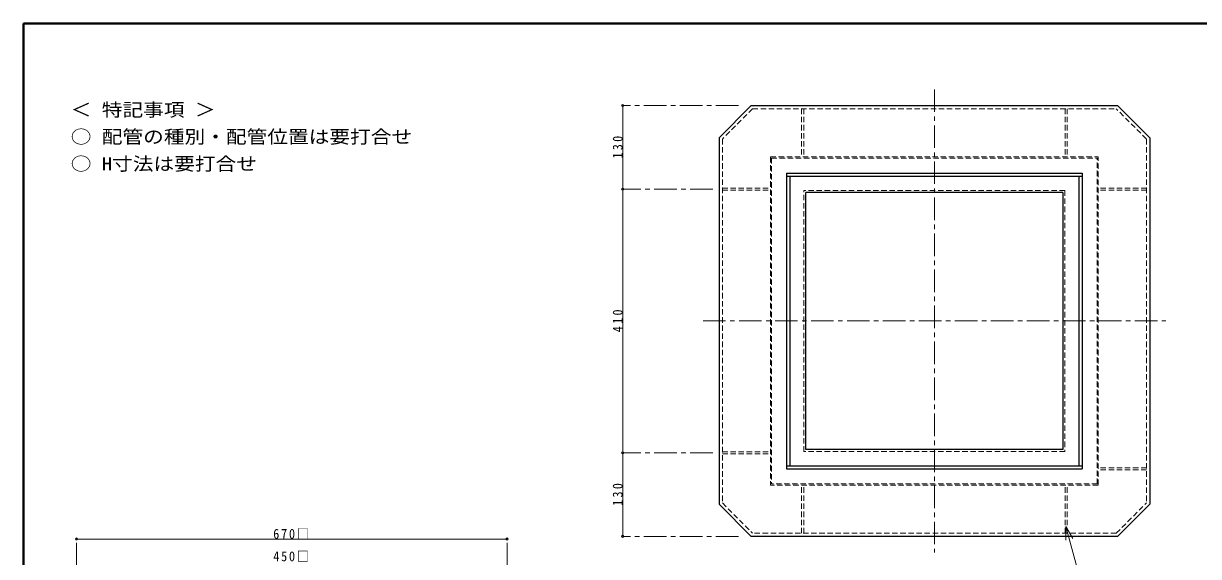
# Model space of a CAD drawing. Units: millimetres at full size, sheet at 1:7. Extents: x -1480 to 1355, y -979 to 988.
# Drawn here: x -1480 to 349, y 159 to 988 of the extents above; entities that cross this region are included whole.
import ezdxf
from ezdxf.enums import TextEntityAlignment as Align

# ---------------------------------------------------------------- set-up
doc = ezdxf.new("R2010")
doc.units = ezdxf.units.MM
doc.header["$LTSCALE"] = 7
doc.header["$PDMODE"] = 32
doc.header["$PDSIZE"] = 3.5
doc.linetypes.add('CHAIN1', pattern=[8, 5, -1, 1, -1])
doc.linetypes.add('DASHED1', pattern=[1.8, 1.2, -0.6])
doc.layers.add('0-0_ﾚｲﾔ1', color=7, linetype='Continuous', lineweight=9)
doc.styles.add('ＭＳ ゴシック', font='')
doc.styles.get('ＭＳ ゴシック').set_extended_font_data('MS Gothic')

msp = doc.modelspace()

# ---------------------------------------------------------------- linework, layer by layer
at = {"layer": '0-0_ﾚｲﾔ1', "color": 1, "lineweight": 40}
for p in [(-1479.745, -979.045), (1355.255, 987.955)]:
    msp.add_line(p, (-1479.745, 987.955), dxfattribs=at)
at = {"layer": '0-0_ﾚｲﾔ1', "color": 4, "linetype": 'CHAIN1'}
for p, q in [((-62.245, 885.455), (-62.245, 165.455)), ((-367.245, 860.455), (-547.245, 860.455)), ((-407.245, 730.455), (-547.245, 730.455)), ((-422.245, 525.455), (297.755, 525.455)), ((-407.245, 320.455), (-547.245, 320.455)), ((-1397.245, -78.545), (-1397.245, 186.455)), ((-727.245, -78.545), (-727.245, 186.455)), ((-367.245, 190.455), (-547.245, 190.455))]:
    msp.add_line(p, q, dxfattribs=at)
at = {"layer": '0-0_ﾚｲﾔ1', "color": 4}
for p, q in [((-547.245, 730.455), (-547.245, 860.455)), ((-547.245, 320.455), (-547.245, 730.455)), ((-547.245, 190.455), (-547.245, 320.455)), ((-727.245, 186.455), (-1397.245, 186.455))]:
    msp.add_line(p, q, dxfattribs=at)
at = {"layer": '0-0_ﾚｲﾔ1', "color": 5, "lineweight": 25}
for p, q in [((-347.245, 860.455), (-397.245, 810.455)), ((-347.245, 860.455), (222.755, 860.455)), ((272.755, 810.455), (222.755, 860.455)), ((-397.245, 810.455), (-397.245, 240.455)), ((272.755, 810.455), (272.755, 240.455)), ((-292.245, 755.455), (-292.245, 295.455)), ((-292.245, 755.455), (167.755, 755.455)), ((-292.245, 750.455), (167.755, 750.455)), ((-287.245, 750.455), (-287.245, 300.455)), ((162.755, 750.455), (162.755, 300.455)), ((167.755, 755.455), (167.755, 295.455)), ((137.755, 725.455), (-262.245, 725.455)), ((-262.245, 325.455), (-262.245, 725.455)), ((137.755, 725.455), (137.755, 325.455)), ((137.755, 325.455), (-262.245, 325.455)), ((-292.245, 300.455), (167.755, 300.455)), ((-292.245, 295.455), (167.755, 295.455)), ((-397.245, 240.455), (-347.245, 190.455)), ((222.755, 190.455), (272.755, 240.455)), ((222.755, 190.455), (-347.245, 190.455))]:
    msp.add_line(p, q, dxfattribs=at)
at = {"layer": '0-0_ﾚｲﾔ1', "color": 4, "linetype": 'DASHED1'}
for p, q in [((-345.174, 855.455), (-392.245, 808.383)), ((-345.174, 855.455), (220.684, 855.455)), ((-268.845, 855.455), (-268.845, 780.455)), ((-265.645, 855.455), (-265.645, 780.455)), ((141.155, 855.455), (141.155, 780.455)), ((144.355, 855.455), (144.355, 780.455)), ((267.755, 808.383), (220.684, 855.455)), ((267.755, 808.383), (267.755, 242.526)), ((-317.245, 780.455), (192.755, 780.455)), ((-317.245, 780.455), (-317.245, 270.455)), ((-315.645, 778.855), (191.155, 778.855)), ((-315.645, 778.855), (-315.645, 272.055)), ((191.155, 272.055), (191.155, 778.855)), ((192.755, 270.455), (192.755, 780.455)), ((-392.245, 732.055), (-317.245, 732.055)), ((267.755, 732.055), (192.755, 732.055)), ((-392.245, 728.855), (-317.245, 728.855)), ((267.755, 728.855), (192.755, 728.855)), ((-392.245, 322.055), (-317.245, 322.055)), ((-392.245, 318.855), (-317.245, 318.855)), ((267.755, 297.055), (192.755, 297.055)), ((267.755, 293.855), (192.755, 293.855)), ((192.755, 270.455), (-317.245, 270.455)), ((191.155, 272.055), (-315.645, 272.055)), ((-268.845, 195.455), (-268.845, 270.455)), ((-265.645, 195.455), (-265.645, 270.455)), ((141.155, 195.455), (141.155, 270.455)), ((144.355, 195.455), (144.355, 270.455)), ((220.684, 195.455), (267.755, 242.526)), ((220.684, 195.455), (-345.174, 195.455))]:
    msp.add_line(p, q, dxfattribs=at)
at = {"layer": '0-0_ﾚｲﾔ1', "linetype": 'DASHED1', "lineweight": 18}
for p, q in [((140.755, 728.455), (-265.245, 728.455)), ((-265.245, 322.455), (-265.245, 728.455)), ((140.755, 728.455), (140.755, 322.455)), ((140.755, 322.455), (-265.245, 322.455))]:
    msp.add_line(p, q, dxfattribs=at)
at = {"layer": '0-0_ﾚｲﾔ1', "lineweight": 18}
for q in [(152.985, 187.534), (142.485, 184.72), (160.714, 137.689)]:
    msp.add_line((142.485, 205.72), q, dxfattribs=at)
at = {"layer": '0-0_ﾚｲﾔ1', "color": 4, "linetype": 'DASHED1'}
msp.add_lwpolyline([(-392.245, 808.383), (-392.245, 242.526), (-345.174, 195.455)], dxfattribs=at)
at = {"layer": '0-0_ﾚｲﾔ1', "color": 4}
for p in [(-547.245, 860.455), (-547.245, 730.455), (-547.245, 320.455), (-1397.245, 186.455), (-727.245, 186.455), (-547.245, 190.455)]:
    msp.add_point(p, dxfattribs=at)

# ---------------------------------------------------------------- texts
at = {"layer": '0-0_ﾚｲﾔ1', "style": 'ＭＳ ゴシック', "width": 1.15}
for s, p in [('＜ 特記事項 ＞', (-1406.245, 837.455)), ('○ 配管の種別・配管位置は要打合せ', (-1406.245, 795.455)), ('○ H寸法は要打合せ', (-1406.245, 753.455))]:
    msp.add_text(s, height=20.53, dxfattribs=at).set_placement(p, align=Align.BOTTOM_LEFT)
at = {"layer": '0-0_ﾚｲﾔ1', "char_height": 15.4, "attachment_point": 7, "rotation": 90, "style": 'ＭＳ ゴシック'}
for s, insert in [('\\T1.38;\\W0.9;130', (-547.245, 777.955)), ('\\T1.38;\\W0.9;410', (-547.245, 507.955)), ('\\T1.38;\\W0.9;130', (-547.245, 237.955))]:
    msp.add_mtext(s, dxfattribs=dict(at, insert=insert))
at = {"layer": '0-0_ﾚｲﾔ1', "char_height": 15.4, "attachment_point": 7, "style": 'ＭＳ ゴシック'}
for s, insert in [('\\T1.3;\\W0.9;670□', (-1091.12, 186.455)), ('\\T1.3;\\W0.9;450□', (-1091.12, 151.455))]:
    msp.add_mtext(s, dxfattribs=dict(at, insert=insert))

doc.saveas('drawing.dxf')
